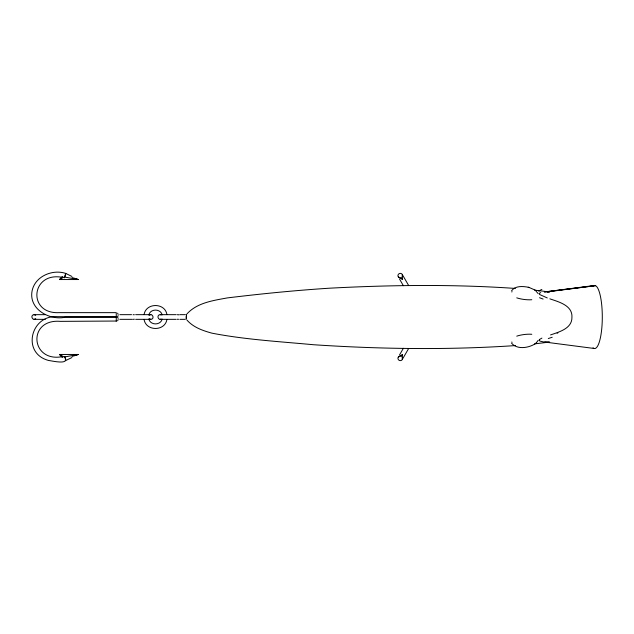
<?xml version="1.0" encoding="UTF-8"?>
<svg xmlns="http://www.w3.org/2000/svg" width="634" height="634" viewBox="0 0 634 634"><rect width="100%" height="100%" fill="white"/><g stroke="black" fill="none" stroke-linecap="round" stroke-linejoin="round"><path stroke-width="0.95" d="M61.958 356.72C30.495 362.371 27.294 318.64 60.309 321.359L116.26 321.042M61.958 277.28C30.86 271.724 27.302 314.25 59.057 312.641L116.26 312.649L116.26 317.277L64.914 317.309C49.008 320.527 28.371 308.829 32.144 290.641C35.211 276.273 52.353 269.07 65.635 273.373L71.927 276.456M186.23 317L186.237 317.864M186.372 314.987L186.356 314.757A2.227 0.452 51.6 0 0 186.237 314.821M186.23 316.247L186.23 316.841M402.225 359.113L402.511 354.454L398.612 357.021M539.249 340.093L539.764 340.981A13.346 3.97 -15.9 0 0 540.136 341.147L543.655 341.964L548.973 342.043M116.26 321.343L116.26 316.699L57.551 316.683C30.686 314.393 21.088 353.503 48.881 360.54C50.966 360.619 68.527 365.01 65.334 358.281C63.352 353.756 65.936 358.765 65.698 360.548L71.927 357.536M144.084 314.543C145.971 302.497 165.125 302.553 166.94 314.615M166.924 319.457C165.03 331.495 145.875 331.447 144.069 319.377M148.824 314.876C150.464 308.52 160.505 308.496 162.177 314.852M162.185 319.116C160.545 325.48 150.496 325.496 148.832 319.148M538.139 340.387L536.015 343.24M186.436 319.179L186.285 318.339M399.539 354.929L403.367 348.296M401.37 356.427L402.511 354.454M402.923 358.408L408.597 348.573M65.318 273.698L65.674 273.405L65.54 274.926L64.335 277.851L65.698 273.452M511.567 290.8C515.284 285.577 522.947 286.196 528.502 287.289M117.575 316.762L117.979 316.168M117.575 320.796L117.979 320.21M186.99 313.878C197.142 302.711 213.238 300.508 227.281 297.917C261.192 293.796 295.214 290.404 329.308 288.208C391.257 284.92 453.445 284.159 515.363 288.438M62.211 276.884L59.541 279.546L78.228 279.546L74.487 278.302M62.465 276.717L59.541 279.546L64.216 276.971L78.228 279.546L72.094 277.565M511.567 343.192C517.431 350.087 529.208 347.9 535.889 343.343M535.675 343.533L536.237 343.049M149.172 315.352C152.319 312.34 155.195 319.211 150.829 319.338L135.676 319.338M35.71 318.656C32.54 321.573 29.766 314.829 34.07 314.662L45.291 314.662M514.301 288.232L513.691 288.605M65.635 360.627L65.247 360.175L65.579 360.619M541.911 338.104L539.922 339.23A6.126 1.799 -12.2 0 0 539.249 340.093M161.266 319.068C157.914 320.875 156.376 314.623 160.18 314.662L176.133 314.662M540.739 292.575L539.494 293.225L539.288 294.041A6.015 1.759 12.2 0 0 539.661 294.533L547.285 297.948M550.566 334.926C559.259 331.899 572.217 328.539 571.939 317.182C572.613 305.35 558.625 301.871 549.852 298.828M74.487 355.698L78.228 354.454L59.541 354.454L62.211 357.116M72.094 356.427L78.228 354.454L64.216 357.021L59.541 354.454L62.465 357.275M594.652 285.466L544.764 291.941M544.305 291.973L595.492 285.657L547.142 291.894L549.107 291.965M534.581 343.874L549.678 342.051M515.387 345.578C448.159 350.095 380.598 349.168 313.394 344.722C279.515 341.56 245.374 339.634 211.922 333.159C202.872 330.671 193.362 327.398 186.99 320.122M119.834 314.662L131.539 314.662M135.676 314.662L150.829 314.662M179.858 314.662L185.326 314.662M34.07 319.338L45.291 319.338M119.834 319.338L132.252 319.338M160.18 319.338L176.133 319.338M179.858 319.338L185.326 319.338M160.18 314.662L161.298 314.947M150.829 319.338L149.188 318.656M534.557 290.142L549.686 291.957M544.86 342.059L594.652 348.534M34.07 314.662L35.726 315.352M528.97 287.408L535.167 290.095L538.139 293.613M528.225 287.226L529.327 287.495M398.612 276.971L402.511 279.546L402.225 274.887M117.575 317.246L117.979 317.832M117.575 313.196L117.979 313.782M402.915 275.584L408.597 285.419M401.362 277.565L402.511 279.546M399.539 279.071L403.367 285.704M64.367 357.552L64.335 357.425M118.13 314.654L118.13 315.296M118.13 318.672L118.13 319.37M186.42 314.963A2.156 0.452 -67.9 0 1 186.396 315.249M186.388 316.39A2.227 0.594 87.6 0 1 186.42 315.914M186.198 318.426A2.211 0.824 -83.7 0 1 186.134 317.975M593.028 286.188A31.534 7.648 -90 0 1 602.3 317A31.534 7.648 -90 0 1 593.028 347.812M538.876 291.268A35.203 14.891 32.7 0 1 541.88 289.476M543.116 299.05A48.358 6.744 16.4 0 1 539.534 297.726M557.112 333.207A58.772 0.436 -18.9 0 1 557.904 332.937M548.291 338.548A25.542 2.774 -17 0 1 552.206 337.256M400.403 277.835A2.338 2.211 -30 0 1 397.946 275.449A2.338 2.211 -30 0 1 400.934 273.444A2.338 2.211 -30 0 1 402.257 276.59M402.257 357.41A2.338 2.211 30 0 1 400.934 360.556A2.338 2.211 30 0 1 397.946 358.543A2.338 2.211 30 0 1 400.403 356.157M133.069 314.773A2.338 1.981 -90 0 1 134.337 314.797M134.345 319.195A2.338 1.981 -90 0 1 133.092 319.235M531.791 299.724A14.019 4.39 7.3 0 1 516.75 297.845M511.741 291.957A14.019 4.39 7.3 0 1 512.145 291.711M512.145 342.281A14.019 4.39 -7.3 0 1 511.741 342.043M516.75 336.155A14.019 4.39 -7.3 0 1 531.791 334.276M178.574 319.235A2.338 2.132 90 0 1 177.235 319.203M177.243 314.797A2.338 2.132 90 0 1 178.962 314.939"/></g></svg>
